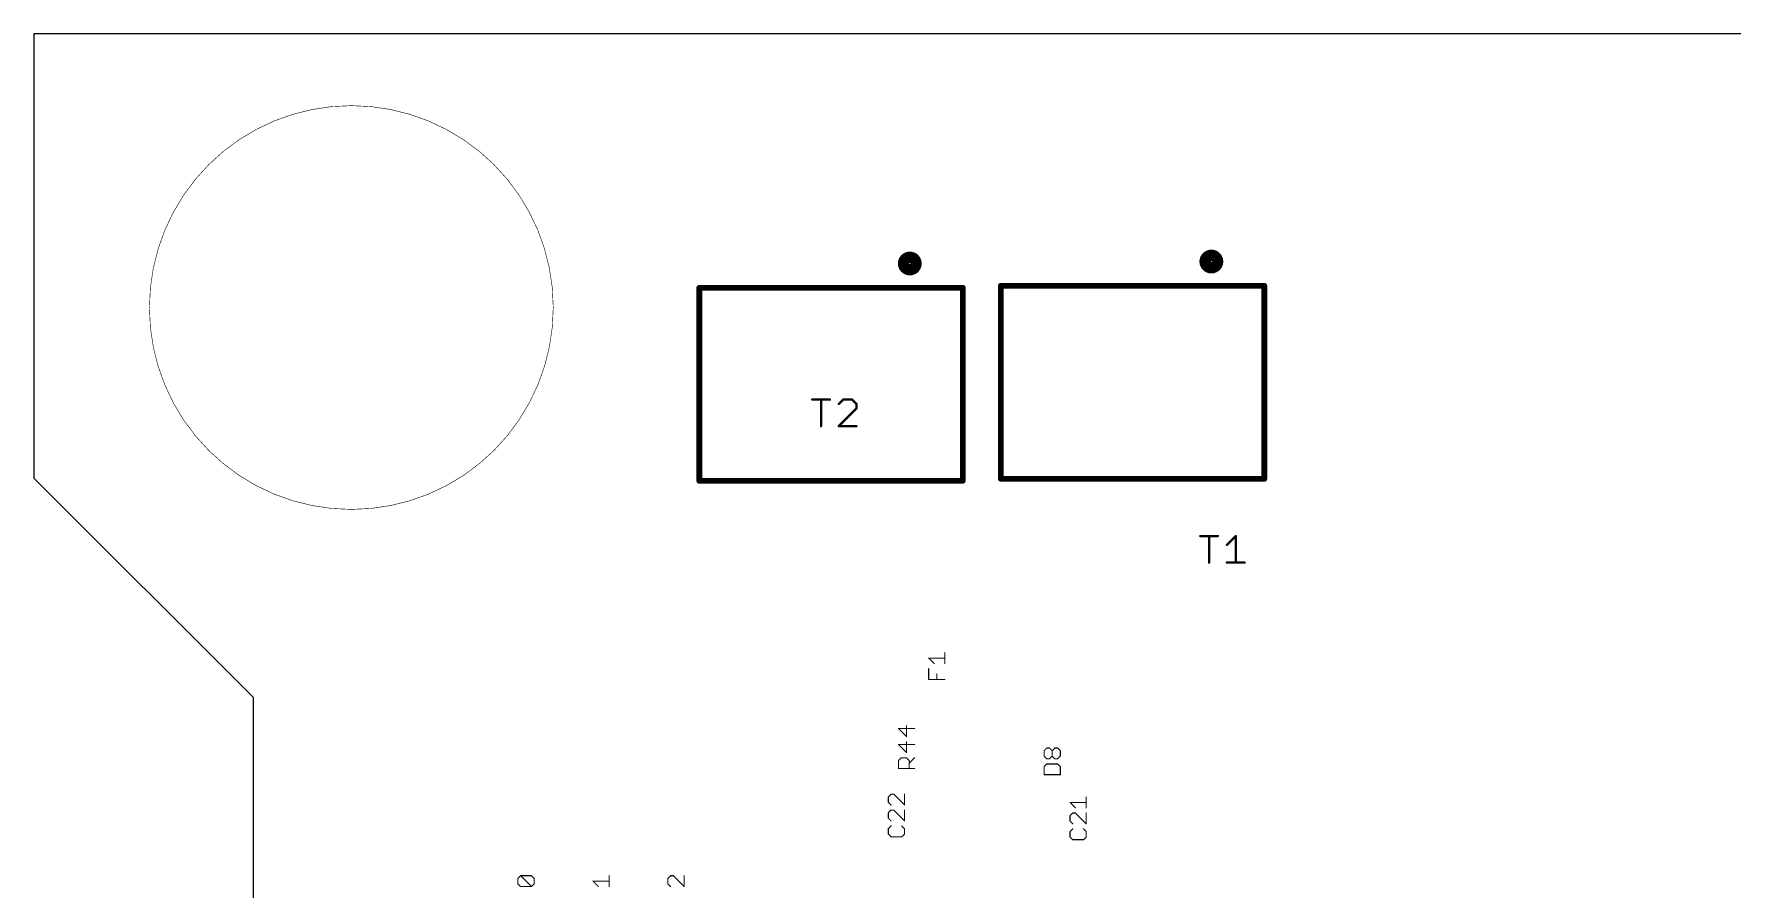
# Model space of a CAD drawing. Extents: x 0 to 11.2, y 0 to 11.2.
# Drawn here: x 0 to 2.943, y 9.728 to 11.21 of the extents above; entities that cross this region are included whole.
import ezdxf

# ---------------------------------------------------------------- set-up
doc = ezdxf.new("R2010")
doc.units = 0
doc.layers.add('20', color=53, linetype='CONTINUOUS')
doc.layers.add('25', color=253, linetype='CONTINUOUS')

msp = doc.modelspace()

# ---------------------------------------------------------------- linework, layer by layer
at = {"layer": '20'}
for p, q in [((5.969397, 11.21), (0, 11.21)), ((0, 11.21), (0, 10.44)), ((0, 10.44), (0.38, 10.06)), ((0.38, 10.06), (0.38, 1.16))]:
    msp.add_line(p, q, dxfattribs=at)
at = {"layer": '20', "const_width": 0.000984}
msp.add_lwpolyline([(0.550131, 10.385719, 1), (0.550131, 11.085708, 1), (0.550131, 10.385719)], format="xyb", dxfattribs=at)
at = {"layer": '25'}
for points, const_width in [([(1.51815, 10.801252, 1), (1.51815, 10.822843, 1), (1.51815, 10.801252)], 0.019685), ([(2.04085, 10.804652, 1), (2.04085, 10.826243, 1), (2.04085, 10.804652)], 0.019685), ([(1.155807, 10.77, 1), (1.150807, 10.77)], 0.005), ([(1.153307, 10.7725, 1), (1.153307, 10.7675)], 0.005), ([(1.6125, 10.77, 1), (1.6075, 10.77)], 0.005), ([(1.61, 10.7675, 1), (1.61, 10.7725)], 0.005), ([(1.678507, 10.7734, 1), (1.673507, 10.7734)], 0.005), ([(1.676007, 10.7759, 1), (1.676007, 10.7709)], 0.005), ([(2.1352, 10.7734, 1), (2.1302, 10.7734)], 0.005), ([(2.1327, 10.7709, 1), (2.1327, 10.7759)], 0.005), ([(1.348992, 10.577189, 1), (1.348992, 10.575189)], 0.002), ([(1.365338, 10.576189, 1), (1.363338, 10.576189)], 0.002), ([(1.379685, 10.575189, 1), (1.379685, 10.577189)], 0.002), ([(1.394324, 10.569223, 1), (1.395738, 10.567809)], 0.002), ([(1.402704, 10.577189, 1), (1.402704, 10.575189)], 0.002), ([(1.403412, 10.575482, 1), (1.401997, 10.576896)], 0.002), ([(1.418758, 10.576896, 1), (1.417344, 10.575482)], 0.002), ([(1.418051, 10.575189, 1), (1.418051, 10.577189)], 0.002), ([(1.426724, 10.568516, 1), (1.424724, 10.568516)], 0.002), ([(1.425017, 10.567809, 1), (1.426431, 10.569223)], 0.002), ([(1.424724, 10.560842, 1), (1.426724, 10.560842)], 0.002), ([(1.426431, 10.560135, 1), (1.425017, 10.56155)], 0.002), ([(1.363338, 10.53015, 1), (1.365338, 10.53015)], 0.002), ([(1.395031, 10.53115, 1), (1.395031, 10.52915)], 0.002), ([(1.394324, 10.530857, 1), (1.395738, 10.529442)], 0.002), ([(1.425724, 10.52915, 1), (1.425724, 10.53115)], 0.002), ([(1.153307, 10.437854, 1), (1.153307, 10.432854)], 0.005), ([(1.150807, 10.435354, 1), (1.155807, 10.435354)], 0.005), ([(1.6075, 10.435354, 1), (1.6125, 10.435354)], 0.005), ([(1.61, 10.432854, 1), (1.61, 10.437854)], 0.005), ([(1.676007, 10.441254, 1), (1.676007, 10.436254)], 0.005), ([(1.673507, 10.438754, 1), (1.678507, 10.438754)], 0.005), ([(2.1302, 10.438754, 1), (2.1352, 10.438754)], 0.005), ([(2.1327, 10.436254, 1), (2.1327, 10.441254)], 0.005), ([(2.021692, 10.340589, 1), (2.021692, 10.338589)], 0.002), ([(2.038039, 10.339589, 1), (2.036039, 10.339589)], 0.002), ([(2.052385, 10.338589, 1), (2.052385, 10.340589)], 0.002), ([(2.084078, 10.339589, 1), (2.082078, 10.339589)], 0.002), ([(2.083785, 10.338882, 1), (2.082371, 10.340296)], 0.002), ([(2.067024, 10.32495, 1), (2.068439, 10.323535)], 0.002), ([(2.036039, 10.29355, 1), (2.038039, 10.29355)], 0.002), ([(2.067731, 10.29455, 1), (2.067731, 10.29255)], 0.002), ([(2.082078, 10.29355, 1), (2.084078, 10.29355)], 0.002), ([(2.098424, 10.29255, 1), (2.098424, 10.29455)], 0.002), ([(1.550976, 10.128465, 1), (1.550976, 10.127465)], 0.001), ([(1.55133, 10.128318, 1), (1.550623, 10.127611)], 0.001), ([(1.5795, 10.137306, 1), (1.5785, 10.137306)], 0.001), ([(1.579, 10.127465, 1), (1.579, 10.128465)], 0.001), ([(1.551476, 10.109683, 1), (1.550476, 10.109683)], 0.001), ([(1.559964, 10.11827, 1), (1.560671, 10.118977)], 0.001), ([(1.565488, 10.100341, 1), (1.564488, 10.100341)], 0.001), ([(1.5785, 10.118624, 1), (1.5795, 10.118624)], 0.001), ([(1.550976, 10.0915, 1), (1.550976, 10.0905)], 0.001), ([(1.550476, 10.091, 1), (1.551476, 10.091)], 0.001), ([(1.564488, 10.091, 1), (1.565488, 10.091)], 0.001), ([(1.579, 10.0905, 1), (1.579, 10.0915)], 0.001), ([(1.512988, 10.01043, 1), (1.511988, 10.01043)], 0.001), ([(1.498476, 10.006259, 1), (1.498476, 10.005259)], 0.001), ([(1.49883, 10.006113, 1), (1.498123, 10.005405)], 0.001), ([(1.498476, 9.978635, 1), (1.498476, 9.977635)], 0.001), ([(1.49883, 9.978489, 1), (1.498123, 9.977782)], 0.001), ([(1.511988, 9.991747, 1), (1.512988, 9.991747)], 0.001), ([(1.512988, 9.982806, 1), (1.511988, 9.982806)], 0.001), ([(1.512135, 9.991393, 1), (1.512842, 9.992101)], 0.001), ([(1.5265, 10.005259, 1), (1.5265, 10.006259)], 0.001), ([(1.5265, 9.977635, 1), (1.5265, 9.978635)], 0.001), ([(1.498976, 9.950512, 1), (1.497976, 9.950512)], 0.001), ([(1.498123, 9.950865, 1), (1.49883, 9.950158)], 0.001), ([(1.503147, 9.955683, 1), (1.503147, 9.954683)], 0.001), ([(1.5035, 9.954829, 1), (1.502793, 9.955536)], 0.001), ([(1.511988, 9.964124, 1), (1.512988, 9.964124)], 0.001), ([(1.512842, 9.955536, 1), (1.512135, 9.954829)], 0.001), ([(1.512135, 9.96377, 1), (1.512842, 9.964477)], 0.001), ([(1.512488, 9.954683, 1), (1.512488, 9.955683)], 0.001), ([(1.517659, 9.950512, 1), (1.516659, 9.950512)], 0.001), ([(1.516805, 9.950158, 1), (1.517512, 9.950865)], 0.001), ([(1.526854, 9.954829, 1), (1.526146, 9.955536)], 0.001), ([(1.751476, 9.967388, 1), (1.750476, 9.967388)], 0.001), ([(1.75133, 9.958401, 1), (1.750623, 9.957693)], 0.001), ([(1.750476, 9.958047, 1), (1.751476, 9.958047)], 0.001), ([(1.750623, 9.967742, 1), (1.75133, 9.967035)], 0.001), ([(1.755647, 9.972559, 1), (1.755647, 9.971559)], 0.001), ([(1.755647, 9.953876, 1), (1.755647, 9.952876)], 0.001), ([(1.756, 9.971705, 1), (1.755293, 9.972412)], 0.001), ([(1.755293, 9.953023, 1), (1.756, 9.95373)], 0.001), ([(1.760671, 9.972412, 1), (1.759964, 9.971705)], 0.001), ([(1.759964, 9.95373, 1), (1.760671, 9.953023)], 0.001), ([(1.760317, 9.971559, 1), (1.760317, 9.972559)], 0.001), ([(1.760317, 9.952876, 1), (1.760317, 9.953876)], 0.001), ([(1.765488, 9.967388, 1), (1.764488, 9.967388)], 0.001), ([(1.765342, 9.958401, 1), (1.764635, 9.957693)], 0.001), ([(1.764488, 9.958047, 1), (1.765488, 9.958047)], 0.001), ([(1.764635, 9.967742, 1), (1.765342, 9.967035)], 0.001), ([(1.764635, 9.967035, 1), (1.765342, 9.967742)], 0.001), ([(1.765342, 9.957693, 1), (1.764635, 9.958401)], 0.001), ([(1.769659, 9.972559, 1), (1.769659, 9.971559)], 0.001), ([(1.769659, 9.953876, 1), (1.769659, 9.952876)], 0.001), ([(1.770012, 9.971705, 1), (1.769305, 9.972412)], 0.001), ([(1.769305, 9.953023, 1), (1.770012, 9.95373)], 0.001), ([(1.774683, 9.972412, 1), (1.773976, 9.971705)], 0.001), ([(1.773976, 9.95373, 1), (1.774683, 9.953023)], 0.001), ([(1.774329, 9.971559, 1), (1.774329, 9.972559)], 0.001), ([(1.774329, 9.952876, 1), (1.774329, 9.953876)], 0.001), ([(1.7795, 9.967388, 1), (1.7785, 9.967388)], 0.001), ([(1.7785, 9.958047, 1), (1.7795, 9.958047)], 0.001), ([(1.778646, 9.967035, 1), (1.779354, 9.967742)], 0.001), ([(1.779354, 9.957693, 1), (1.778646, 9.958401)], 0.001), ([(1.498476, 9.937, 1), (1.498476, 9.936)], 0.001), ([(1.497976, 9.9365, 1), (1.498976, 9.9365)], 0.001), ([(1.516805, 9.946195, 1), (1.517512, 9.945488)], 0.001), ([(1.516659, 9.9365, 1), (1.517659, 9.9365)], 0.001), ([(1.5265, 9.936, 1), (1.5265, 9.937)], 0.001), ([(1.751476, 9.939765, 1), (1.750476, 9.939765)], 0.001), ([(1.750976, 9.926253, 1), (1.750976, 9.925253)], 0.001), ([(1.750476, 9.925753, 1), (1.751476, 9.925753)], 0.001), ([(1.750623, 9.940118, 1), (1.75133, 9.939411)], 0.001), ([(1.755647, 9.944935, 1), (1.755647, 9.943935)], 0.001), ([(1.756, 9.944082, 1), (1.755293, 9.944789)], 0.001), ([(1.774683, 9.944789, 1), (1.773976, 9.944082)], 0.001), ([(1.774329, 9.943935, 1), (1.774329, 9.944935)], 0.001), ([(1.7795, 9.939765, 1), (1.7785, 9.939765)], 0.001), ([(1.7785, 9.925753, 1), (1.7795, 9.925753)], 0.001), ([(1.778646, 9.939411, 1), (1.779354, 9.940118)], 0.001), ([(1.779, 9.925253, 1), (1.779, 9.926253)], 0.001), ([(1.485647, 9.892559, 1), (1.485647, 9.891559)], 0.001), ([(1.486, 9.891705, 1), (1.485293, 9.892412)], 0.001), ([(1.490671, 9.892412, 1), (1.489964, 9.891705)], 0.001), ([(1.490317, 9.891559, 1), (1.490317, 9.892559)], 0.001), ([(1.5095, 9.892059, 1), (1.5085, 9.892059)], 0.001), ([(1.481476, 9.887388, 1), (1.480476, 9.887388)], 0.001), ([(1.480476, 9.878047, 1), (1.481476, 9.878047)], 0.001), ([(1.481476, 9.859765, 1), (1.480476, 9.859765)], 0.001), ([(1.480623, 9.887742, 1), (1.48133, 9.887035)], 0.001), ([(1.48133, 9.8784, 1), (1.480623, 9.877693)], 0.001), ([(1.480623, 9.860118, 1), (1.48133, 9.859411)], 0.001), ([(1.485647, 9.864935, 1), (1.485647, 9.863935)], 0.001), ([(1.485293, 9.873023, 1), (1.486, 9.87373)], 0.001), ([(1.486, 9.864082, 1), (1.485293, 9.864789)], 0.001), ([(1.490671, 9.864789, 1), (1.489964, 9.864082)], 0.001), ([(1.490317, 9.863935, 1), (1.490317, 9.864935)], 0.001), ([(1.5085, 9.873376, 1), (1.5095, 9.873376)], 0.001), ([(1.5095, 9.864435, 1), (1.5085, 9.864435)], 0.001), ([(1.508646, 9.873023, 1), (1.509354, 9.87373)], 0.001), ([(1.795976, 9.878218, 1), (1.795976, 9.877218)], 0.001), ([(1.79633, 9.878071, 1), (1.795623, 9.877364)], 0.001), ([(1.800647, 9.859935, 1), (1.800647, 9.858935)], 0.001), ([(1.801, 9.859082, 1), (1.800293, 9.859789)], 0.001), ([(1.805671, 9.859789, 1), (1.804964, 9.859082)], 0.001), ([(1.804964, 9.868023, 1), (1.805671, 9.86873)], 0.001), ([(1.805317, 9.858935, 1), (1.805317, 9.859935)], 0.001), ([(1.8245, 9.887059, 1), (1.8235, 9.887059)], 0.001), ([(1.8235, 9.868376, 1), (1.8245, 9.868376)], 0.001), ([(1.8245, 9.859435, 1), (1.8235, 9.859435)], 0.001), ([(1.824, 9.877218, 1), (1.824, 9.878218)], 0.001), ([(1.480476, 9.850423, 1), (1.481476, 9.850423)], 0.001), ([(1.481476, 9.832141, 1), (1.480476, 9.832141)], 0.001), ([(1.48133, 9.850777, 1), (1.480623, 9.85007)], 0.001), ([(1.480623, 9.832495, 1), (1.48133, 9.831788)], 0.001), ([(1.485293, 9.845399, 1), (1.486, 9.846106)], 0.001), ([(1.486, 9.836458, 1), (1.485293, 9.837165)], 0.001), ([(1.504683, 9.837165, 1), (1.503976, 9.836458)], 0.001), ([(1.5085, 9.845753, 1), (1.5095, 9.845753)], 0.001), ([(1.5095, 9.832141, 1), (1.5085, 9.832141)], 0.001), ([(1.508646, 9.845399, 1), (1.509354, 9.846106)], 0.001), ([(1.508646, 9.831788, 1), (1.509354, 9.832495)], 0.001), ([(1.796476, 9.854765, 1), (1.795476, 9.854765)], 0.001), ([(1.795476, 9.845423, 1), (1.796476, 9.845423)], 0.001), ([(1.795623, 9.855118, 1), (1.79633, 9.854411)], 0.001), ([(1.79633, 9.845777, 1), (1.795623, 9.84507)], 0.001), ([(1.800293, 9.840399, 1), (1.801, 9.841106)], 0.001), ([(1.801, 9.831458, 1), (1.800293, 9.832165)], 0.001), ([(1.819683, 9.832165, 1), (1.818976, 9.831458)], 0.001), ([(1.8235, 9.840753, 1), (1.8245, 9.840753)], 0.001), ([(1.823646, 9.840399, 1), (1.824354, 9.841106)], 0.001), ([(1.480476, 9.8228, 1), (1.481476, 9.8228)], 0.001), ([(1.48133, 9.823153, 1), (1.480623, 9.822446)], 0.001), ([(1.485647, 9.818629, 1), (1.485647, 9.817629)], 0.001), ([(1.485293, 9.817776, 1), (1.486, 9.818483)], 0.001), ([(1.503976, 9.818483, 1), (1.504683, 9.817776)], 0.001), ([(1.504329, 9.817629, 1), (1.504329, 9.818629)], 0.001), ([(1.5085, 9.8228, 1), (1.5095, 9.8228)], 0.001), ([(1.509354, 9.822446, 1), (1.508646, 9.823153)], 0.001), ([(1.796476, 9.827141, 1), (1.795476, 9.827141)], 0.001), ([(1.795476, 9.8178, 1), (1.796476, 9.8178)], 0.001), ([(1.795623, 9.827495, 1), (1.79633, 9.826788)], 0.001), ([(1.79633, 9.818153, 1), (1.795623, 9.817446)], 0.001), ([(1.800647, 9.813629, 1), (1.800647, 9.812629)], 0.001), ([(1.800293, 9.812776, 1), (1.801, 9.813483)], 0.001), ([(1.818976, 9.813483, 1), (1.819683, 9.812776)], 0.001), ([(1.819329, 9.812629, 1), (1.819329, 9.813629)], 0.001), ([(1.8245, 9.827141, 1), (1.8235, 9.827141)], 0.001), ([(1.8235, 9.8178, 1), (1.8245, 9.8178)], 0.001), ([(1.823646, 9.826788, 1), (1.824354, 9.827495)], 0.001), ([(1.824354, 9.817446, 1), (1.823646, 9.818153)], 0.001), ([(0.839376, 9.746059, 1), (0.838376, 9.746059)], 0.001), ([(0.838523, 9.746412, 1), (0.83923, 9.745705)], 0.001), ([(0.843547, 9.75123, 1), (0.843547, 9.75023)], 0.001), ([(0.8439, 9.751083, 1), (0.843193, 9.750376)], 0.001), ([(0.8439, 9.750376, 1), (0.843193, 9.751083)], 0.001), ([(0.862583, 9.751083, 1), (0.861876, 9.750376)], 0.001), ([(0.862229, 9.75023, 1), (0.862229, 9.75123)], 0.001), ([(0.8674, 9.746059, 1), (0.8664, 9.746059)], 0.001), ([(0.866547, 9.745705, 1), (0.867254, 9.746412)], 0.001), ([(0.9974, 9.75073, 1), (0.9964, 9.75073)], 0.001), ([(1.099376, 9.746059, 1), (1.098376, 9.746059)], 0.001), ([(1.098523, 9.746412, 1), (1.09923, 9.745705)], 0.001), ([(1.103547, 9.75123, 1), (1.103547, 9.75023)], 0.001), ([(1.1039, 9.750376, 1), (1.103193, 9.751083)], 0.001), ([(1.108571, 9.751083, 1), (1.107864, 9.750376)], 0.001), ([(1.108218, 9.75023, 1), (1.108218, 9.75123)], 0.001), ([(1.1274, 9.75073, 1), (1.1264, 9.75073)], 0.001), ([(0.838376, 9.736718, 1), (0.839376, 9.736718)], 0.001), ([(0.83923, 9.737071, 1), (0.838523, 9.736364)], 0.001), ([(0.843547, 9.732547, 1), (0.843547, 9.731547)], 0.001), ([(0.843193, 9.731693, 1), (0.8439, 9.732401)], 0.001), ([(0.861876, 9.732401, 1), (0.862583, 9.731693)], 0.001), ([(0.861876, 9.731693, 1), (0.862583, 9.732401)], 0.001), ([(0.862229, 9.731547, 1), (0.862229, 9.732547)], 0.001), ([(0.8664, 9.736718, 1), (0.8674, 9.736718)], 0.001), ([(0.867254, 9.736364, 1), (0.866547, 9.737071)], 0.001), ([(0.968876, 9.741888, 1), (0.968876, 9.740888)], 0.001), ([(0.96923, 9.741742, 1), (0.968523, 9.741035)], 0.001), ([(0.977864, 9.731693, 1), (0.978571, 9.732401)], 0.001), ([(0.9964, 9.732047, 1), (0.9974, 9.732047)], 0.001), ([(0.9969, 9.740888, 1), (0.9969, 9.741888)], 0.001), ([(1.098376, 9.736718, 1), (1.099376, 9.736718)], 0.001), ([(1.09923, 9.737071, 1), (1.098523, 9.736364)], 0.001), ([(1.103193, 9.731693, 1), (1.1039, 9.732401)], 0.001), ([(1.1264, 9.732047, 1), (1.1274, 9.732047)], 0.001), ([(1.126547, 9.731693, 1), (1.127254, 9.732401)], 0.001)]:
    msp.add_lwpolyline(points, format="xyb", dxfattribs=dict(at, const_width=const_width))
for points, const_width in [([(1.153307, 10.435354), (1.153307, 10.77)], 0.01), ([(1.153307, 10.77), (1.61, 10.77)], 0.01), ([(1.61, 10.77), (1.61, 10.435354)], 0.01), ([(1.676007, 10.438754), (1.676007, 10.7734)], 0.01), ([(1.676007, 10.7734), (2.1327, 10.7734)], 0.01), ([(2.1327, 10.7734), (2.1327, 10.438754)], 0.01), ([(1.348992, 10.576189), (1.379685, 10.576189)], 0.004), ([(1.364338, 10.53015), (1.364338, 10.576189)], 0.004), ([(1.402704, 10.576189), (1.395031, 10.568516)], 0.004), ([(1.418051, 10.576189), (1.402704, 10.576189)], 0.004), ([(1.425724, 10.568516), (1.418051, 10.576189)], 0.004), ([(1.425724, 10.560842), (1.425724, 10.568516)], 0.004), ([(1.395031, 10.53015), (1.425724, 10.560842)], 0.004), ([(1.425724, 10.53015), (1.395031, 10.53015)], 0.004), ([(1.61, 10.435354), (1.153307, 10.435354)], 0.01), ([(2.1327, 10.438754), (1.676007, 10.438754)], 0.01), ([(2.021692, 10.339589), (2.052385, 10.339589)], 0.004), ([(2.037039, 10.29355), (2.037039, 10.339589)], 0.004), ([(2.067731, 10.324242), (2.083078, 10.339589)], 0.004), ([(2.083078, 10.339589), (2.083078, 10.29355)], 0.004), ([(2.067731, 10.29355), (2.098424, 10.29355)], 0.004), ([(1.560317, 10.118624), (1.550976, 10.127965)], 0.002), ([(1.550976, 10.127965), (1.579, 10.127965)], 0.002), ([(1.579, 10.118624), (1.579, 10.137306)], 0.002), ([(1.550976, 10.091), (1.550976, 10.109683)], 0.002), ([(1.564988, 10.091), (1.564988, 10.100341)], 0.002), ([(1.579, 10.091), (1.550976, 10.091)], 0.002), ([(1.512488, 9.991747), (1.512488, 10.01043)], 0.002), ([(1.5265, 10.005759), (1.498476, 10.005759)], 0.002), ([(1.498476, 10.005759), (1.512488, 9.991747)], 0.002), ([(1.5265, 9.978135), (1.498476, 9.978135)], 0.002), ([(1.498476, 9.978135), (1.512488, 9.964124)], 0.002), ([(1.512488, 9.964124), (1.512488, 9.982806)], 0.002), ([(1.498476, 9.950512), (1.503147, 9.955183)], 0.002), ([(1.498476, 9.9365), (1.498476, 9.950512)], 0.002), ([(1.503147, 9.955183), (1.512488, 9.955183)], 0.002), ([(1.512488, 9.955183), (1.517159, 9.950512)], 0.002), ([(1.517159, 9.945841), (1.5265, 9.955183)], 0.002), ([(1.517159, 9.950512), (1.517159, 9.9365)], 0.002), ([(1.750976, 9.967388), (1.755647, 9.972059)], 0.002), ([(1.750976, 9.958047), (1.750976, 9.967388)], 0.002), ([(1.755647, 9.953376), (1.750976, 9.958047)], 0.002), ([(1.755647, 9.972059), (1.760317, 9.972059)], 0.002), ([(1.760317, 9.953376), (1.755647, 9.953376)], 0.002), ([(1.760317, 9.972059), (1.764988, 9.967388)], 0.002), ([(1.764988, 9.958047), (1.760317, 9.953376)], 0.002), ([(1.764988, 9.967388), (1.769659, 9.972059)], 0.002), ([(1.764988, 9.958047), (1.764988, 9.967388)], 0.002), ([(1.769659, 9.953376), (1.764988, 9.958047)], 0.002), ([(1.769659, 9.972059), (1.774329, 9.972059)], 0.002), ([(1.774329, 9.953376), (1.769659, 9.953376)], 0.002), ([(1.774329, 9.972059), (1.779, 9.967388)], 0.002), ([(1.779, 9.958047), (1.774329, 9.953376)], 0.002), ([(1.779, 9.967388), (1.779, 9.958047)], 0.002), ([(1.5265, 9.9365), (1.498476, 9.9365)], 0.002), ([(1.755647, 9.944435), (1.750976, 9.939765)], 0.002), ([(1.750976, 9.939765), (1.750976, 9.925753)], 0.002), ([(1.750976, 9.925753), (1.779, 9.925753)], 0.002), ([(1.774329, 9.944435), (1.755647, 9.944435)], 0.002), ([(1.779, 9.939765), (1.774329, 9.944435)], 0.002), ([(1.779, 9.925753), (1.779, 9.939765)], 0.002), ([(1.485647, 9.892059), (1.480976, 9.887388)], 0.002), ([(1.490317, 9.892059), (1.485647, 9.892059)], 0.002), ([(1.509, 9.873376), (1.490317, 9.892059)], 0.002), ([(1.509, 9.892059), (1.509, 9.873376)], 0.002), ([(1.480976, 9.887388), (1.480976, 9.878047)], 0.002), ([(1.480976, 9.878047), (1.485647, 9.873376)], 0.002), ([(1.485647, 9.864435), (1.480976, 9.859765)], 0.002), ([(1.480976, 9.859765), (1.480976, 9.850423)], 0.002), ([(1.490317, 9.864435), (1.485647, 9.864435)], 0.002), ([(1.509, 9.845753), (1.490317, 9.864435)], 0.002), ([(1.509, 9.864435), (1.509, 9.845753)], 0.002), ([(1.805317, 9.868376), (1.795976, 9.877718)], 0.002), ([(1.795976, 9.877718), (1.824, 9.877718)], 0.002), ([(1.800647, 9.859435), (1.795976, 9.854765)], 0.002), ([(1.805317, 9.859435), (1.800647, 9.859435)], 0.002), ([(1.824, 9.840753), (1.805317, 9.859435)], 0.002), ([(1.824, 9.868376), (1.824, 9.887059)], 0.002), ([(1.824, 9.859435), (1.824, 9.840753)], 0.002), ([(1.480976, 9.850423), (1.485647, 9.845753)], 0.002), ([(1.485647, 9.836812), (1.480976, 9.832141)], 0.002), ([(1.480976, 9.832141), (1.480976, 9.8228)], 0.002), ([(1.509, 9.832141), (1.504329, 9.836812)], 0.002), ([(1.509, 9.8228), (1.509, 9.832141)], 0.002), ([(1.795976, 9.854765), (1.795976, 9.845423)], 0.002), ([(1.795976, 9.845423), (1.800647, 9.840753)], 0.002), ([(1.800647, 9.831812), (1.795976, 9.827141)], 0.002), ([(1.824, 9.827141), (1.819329, 9.831812)], 0.002), ([(1.480976, 9.8228), (1.485647, 9.818129)], 0.002), ([(1.485647, 9.818129), (1.504329, 9.818129)], 0.002), ([(1.504329, 9.818129), (1.509, 9.8228)], 0.002), ([(1.795976, 9.827141), (1.795976, 9.8178)], 0.002), ([(1.795976, 9.8178), (1.800647, 9.813129)], 0.002), ([(1.800647, 9.813129), (1.819329, 9.813129)], 0.002), ([(1.819329, 9.813129), (1.824, 9.8178)], 0.002), ([(1.824, 9.8178), (1.824, 9.827141)], 0.002), ([(0.838876, 9.746059), (0.843547, 9.75073)], 0.002), ([(0.838876, 9.736718), (0.838876, 9.746059)], 0.002), ([(0.843547, 9.75073), (0.862229, 9.75073)], 0.002), ([(0.862229, 9.732047), (0.843547, 9.75073)], 0.002), ([(0.862229, 9.75073), (0.8669, 9.746059)], 0.002), ([(0.8669, 9.746059), (0.8669, 9.736718)], 0.002), ([(0.9969, 9.732047), (0.9969, 9.75073)], 0.002), ([(1.103547, 9.75073), (1.098876, 9.746059)], 0.002), ([(1.098876, 9.746059), (1.098876, 9.736718)], 0.002), ([(1.108218, 9.75073), (1.103547, 9.75073)], 0.002), ([(1.1269, 9.732047), (1.108218, 9.75073)], 0.002), ([(1.1269, 9.75073), (1.1269, 9.732047)], 0.002), ([(0.843547, 9.732047), (0.838876, 9.736718)], 0.002), ([(0.862229, 9.732047), (0.843547, 9.732047)], 0.002), ([(0.8669, 9.736718), (0.862229, 9.732047)], 0.002), ([(0.978218, 9.732047), (0.968876, 9.741388)], 0.002), ([(0.968876, 9.741388), (0.9969, 9.741388)], 0.002), ([(1.098876, 9.736718), (1.103547, 9.732047)], 0.002)]:
    msp.add_lwpolyline(points, dxfattribs=dict(at, const_width=const_width))

doc.saveas('drawing.dxf')
